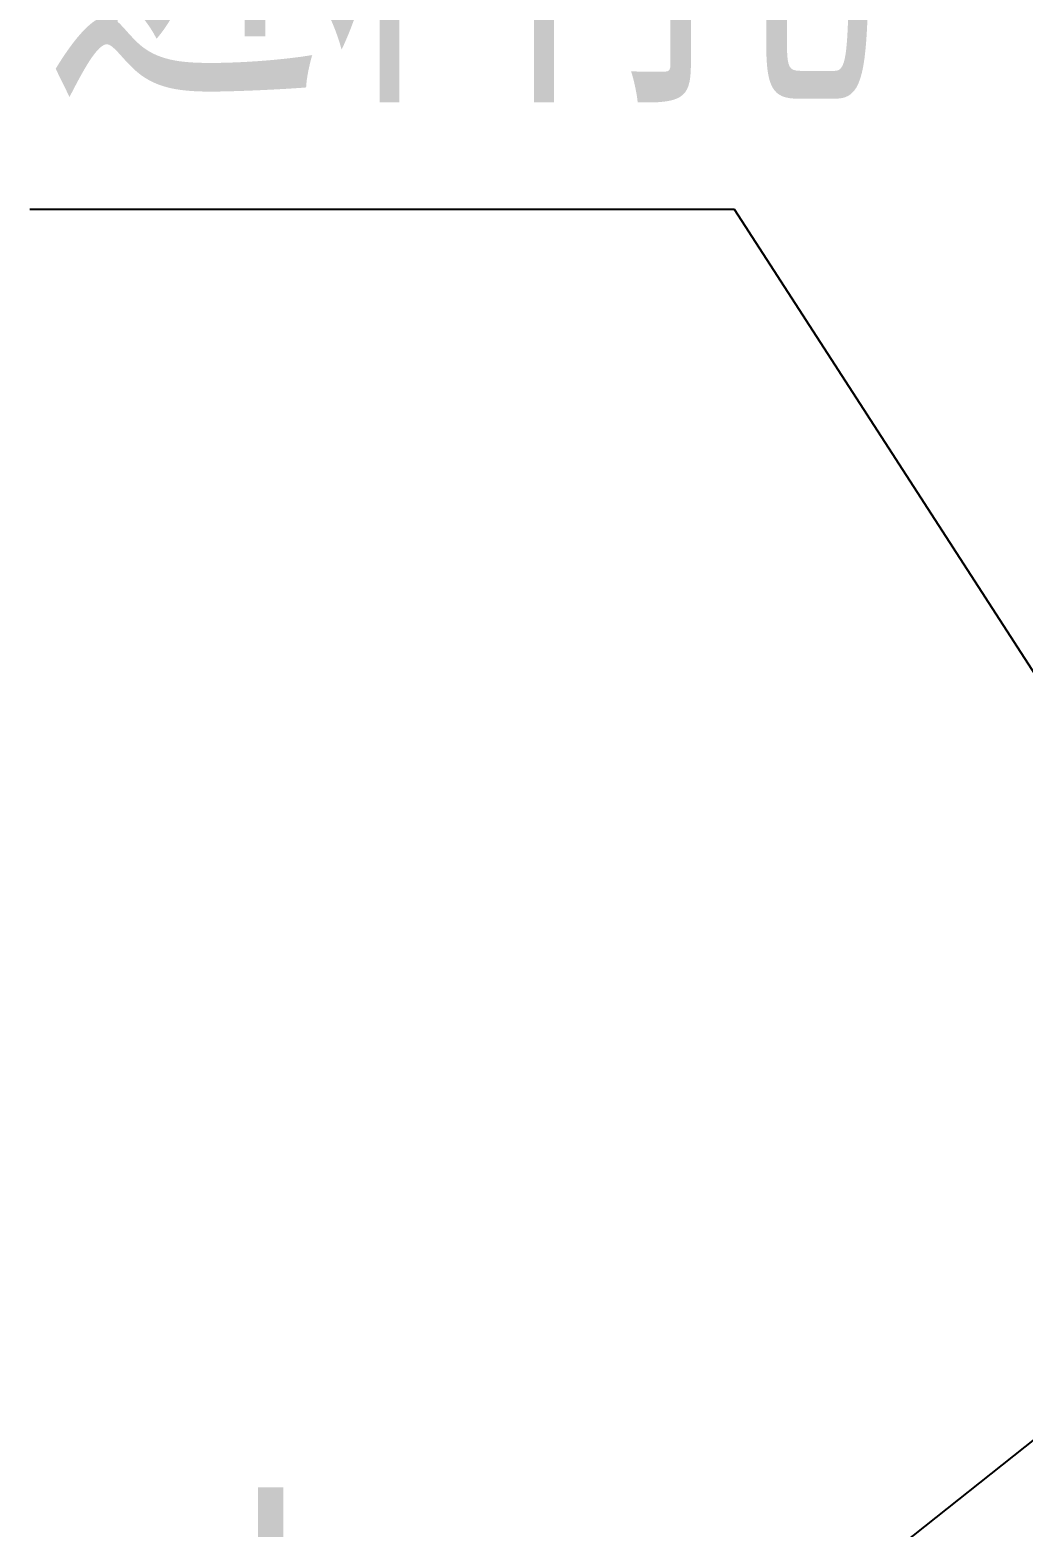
# Model space of a CAD drawing. Header units: millimetres. Extents: x -11880 to 11880, y -8400 to 8400.
# Drawn here: x -8648 to -7735, y 5032 to 6408 of the extents above; entities that cross this region are included whole.
import ezdxf

# ---------------------------------------------------------------- set-up
doc = ezdxf.new("R2010")
doc.units = ezdxf.units.MM
doc.layers.add('CAXA4', color=3, linetype='Continuous', lineweight=25)
doc.styles.add('标准', font='', dxfattribs={"width": 0.667})
doc.styles.get('标准').set_extended_font_data('SimSun')

# ---------------------------------------------------------------- blocks, each defined once
blk = doc.blocks.new('*D62')
at = {"layer": 'CAXA4', "color": 0, "linetype": 'Continuous', "lineweight": 25}
for p, q in [((-8000.3, 6243.3), (-8648.1, 6243.3)), ((-7373.7, 5273.8), (-8000.3, 6243.3))]:
    blk.add_line(p, q, dxfattribs=at)
at = {"layer": 'CAXA4', "color": 0, "linetype": 'Continuous', "lineweight": 25, "insert": (-8634.1, 6651.9), "char_height": 280, "attachment_point": 1, "style": '标准'}
blk.add_mtext('\\fSimSun|b0|i0|p34;进料孔', dxfattribs=at)
blk = doc.blocks.new('*D160')
at = {"layer": 'CAXA4', "linetype": 'Continuous', "lineweight": 25}
blk.add_hatch(color=0, dxfattribs=at).paths.add_polyline_path([(-7426, 5349.2), (-7563.8, 5265.4), (-7538.9, 5234)], flags=0)
at = {"layer": 'CAXA4', "color": 0, "linetype": 'Continuous', "lineweight": 25}
for p, q in [((-7426, 5349.2), (-8311, 4647)), ((-8311, 4647), (-8470, 4647))]:
    blk.add_line(p, q, dxfattribs=at)
at = {"layer": 'CAXA4', "color": 0, "linetype": 'Continuous', "lineweight": 25, "insert": (-8456, 5055.6), "char_height": 280, "attachment_point": 1, "style": '标准'}
blk.add_mtext('\\fSimSun|b0|i0|p34;b', dxfattribs=at)

msp = doc.modelspace()

# ---------------------------------------------------------------- block references
at = {"layer": 'CAXA4', "linetype": 'Continuous', "lineweight": 70}
for name in ['*D62', '*D160']:
    msp.add_blockref(name, (0, 0), dxfattribs=at)

doc.saveas('drawing.dxf')
